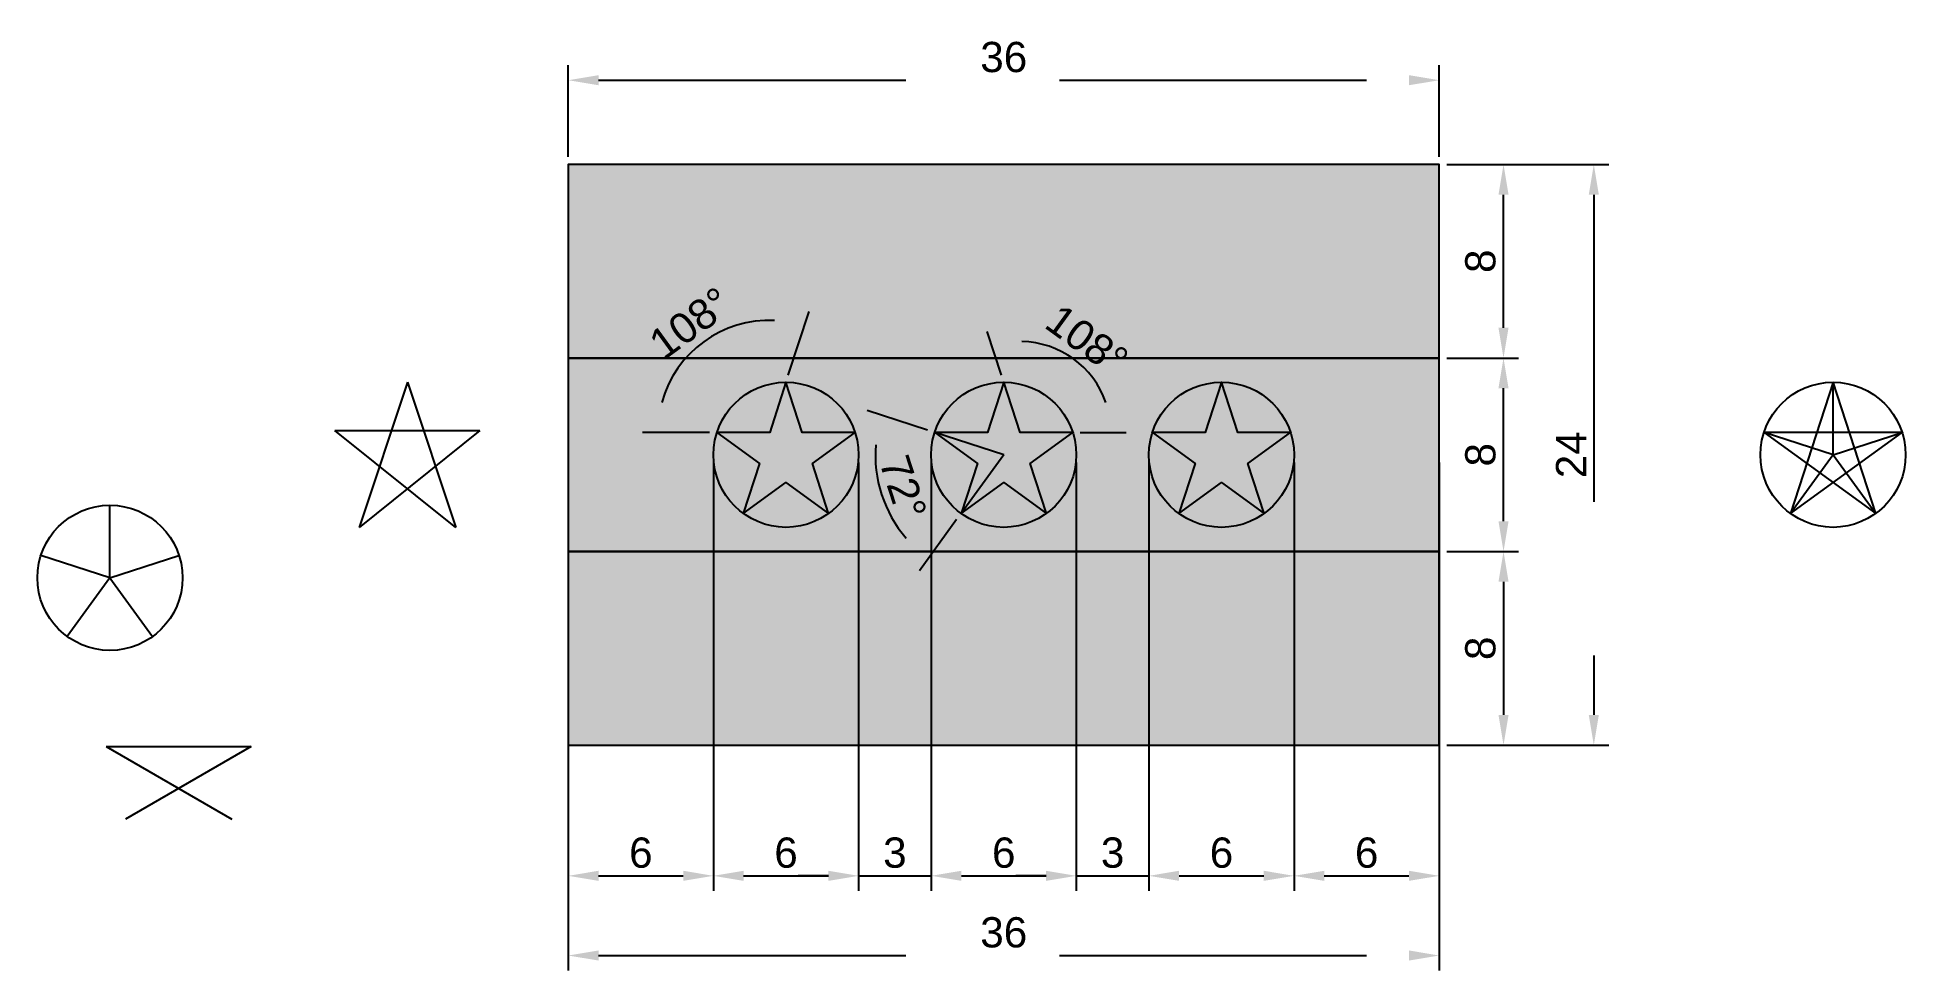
# Model space of a CAD drawing. Header units: millimetres. Extents: x 3668.3 to 3745.6, y 1337.2 to 1375.8.
import ezdxf

# ---------------------------------------------------------------- set-up
doc = ezdxf.new("R2010")
doc.units = ezdxf.units.MM
doc.linetypes.add('DASHED', pattern=[19.05, 12.7, -6.35])
doc.layers.add('ARCH', color=7, linetype='Continuous')
doc.styles.get("Standard").update_dxf_attribs({"font": 'arial.ttf'})
doc.dimstyles.new('Details', dxfattribs={"dimscale": 0.5, "dimtxt": 2.5, "dimasz": 2.5, "dimexe": 1.25, "dimexo": 0.625, "dimtad": 1, "dimtxsty": 'Standard', "dimcen": 2.5, "dimadec": 0, "dimazin": 0, "dimtfac": 1, "dimtmove": 0, "dimatfit": 3, "dimfxl": 1, "dimarcsym": 0})

# ---------------------------------------------------------------- blocks, each defined once
blk = doc.blocks.new('*D23')
at = {"layer": 'ARCH', "color": 0, "lineweight": -2, "transparency": 16777216}
for p, q in [((3690.282, 1370.866), (3690.282, 1374.661)), ((3726.282, 1370.866), (3726.282, 1374.661))]:
    blk.add_line(p, q, dxfattribs=at)
at = {"layer": 'ARCH', "color": 0, "linetype": 'DASHED', "lineweight": -2, "transparency": 16777216}
blk.add_line((3691.532, 1374.036), (3725.032, 1374.036), dxfattribs=at)
at = {"layer": 'ARCH', "color": 0, "transparency": 16777216}
for points in [[(3691.532, 1374.244), (3691.532, 1373.828), (3690.282, 1374.036)], [(3725.032, 1374.244), (3725.032, 1373.828), (3726.282, 1374.036)]]:
    blk.add_solid(points, dxfattribs=at)
at = {"layer": 'Defpoints', "color": 0, "transparency": 16777216}
for p in [(3726.282, 1374.036), (3690.282, 1370.554), (3726.282, 1370.554)]:
    blk.add_point(p, dxfattribs=at)
at = {"layer": 'ARCH', "color": 0, "transparency": 16777216, "insert": (3708.282, 1374.987), "char_height": 1.25, "attachment_point": 5}
blk.add_mtext('36', dxfattribs=at)
blk = doc.blocks.new('*D18')
at = {"layer": 'ARCH', "color": 0, "lineweight": -2, "transparency": 16777216}
for p, q in [((3726.594, 1370.554), (3733.297, 1370.554)), ((3726.594, 1346.554), (3733.297, 1346.554))]:
    blk.add_line(p, q, dxfattribs=at)
at = {"layer": 'ARCH', "color": 0, "linetype": 'DASHED', "lineweight": -2, "transparency": 16777216}
blk.add_line((3732.672, 1369.304), (3732.672, 1347.804), dxfattribs=at)
at = {"layer": 'ARCH', "color": 0, "transparency": 16777216}
for points in [[(3732.463, 1369.304), (3732.88, 1369.304), (3732.672, 1370.554)], [(3732.463, 1347.804), (3732.88, 1347.804), (3732.672, 1346.554)]]:
    blk.add_solid(points, dxfattribs=at)
at = {"layer": 'Defpoints', "color": 0, "transparency": 16777216}
for p in [(3726.282, 1370.554), (3726.282, 1346.554), (3732.672, 1346.554)]:
    blk.add_point(p, dxfattribs=at)
at = {"layer": 'ARCH', "color": 0, "transparency": 16777216, "insert": (3731.732, 1358.554), "char_height": 1.25, "attachment_point": 5, "rotation": 90}
blk.add_mtext('24', dxfattribs=at)
blk = doc.blocks.new('*D24')
at = {"layer": 'ARCH', "color": 0, "lineweight": -2, "transparency": 16777216}
for p, q in [((3726.594, 1362.554), (3729.565, 1362.554)), ((3726.594, 1354.554), (3729.565, 1354.554))]:
    blk.add_line(p, q, dxfattribs=at)
at = {"layer": 'ARCH', "color": 0, "linetype": 'DASHED', "lineweight": -2, "transparency": 16777216}
blk.add_line((3728.94, 1355.804), (3728.94, 1361.304), dxfattribs=at)
at = {"layer": 'ARCH', "color": 0, "transparency": 16777216}
for points in [[(3728.731, 1361.304), (3729.148, 1361.304), (3728.94, 1362.554)], [(3728.731, 1355.804), (3729.148, 1355.804), (3728.94, 1354.554)]]:
    blk.add_solid(points, dxfattribs=at)
at = {"layer": 'Defpoints', "color": 0, "transparency": 16777216}
for p in [(3726.282, 1362.554), (3728.94, 1362.554), (3726.282, 1354.554)]:
    blk.add_point(p, dxfattribs=at)
at = {"layer": 'ARCH', "color": 0, "transparency": 16777216, "insert": (3727.989, 1358.554), "char_height": 1.25, "attachment_point": 5, "rotation": 90}
blk.add_mtext('8', dxfattribs=at)
blk = doc.blocks.new('*D25')
at = {"layer": 'ARCH', "color": 0, "lineweight": -2, "transparency": 16777216}
for p, q in [((3726.594, 1370.554), (3729.565, 1370.554)), ((3726.594, 1362.554), (3729.565, 1362.554))]:
    blk.add_line(p, q, dxfattribs=at)
at = {"layer": 'ARCH', "color": 0, "linetype": 'DASHED', "lineweight": -2, "transparency": 16777216}
blk.add_line((3728.94, 1363.804), (3728.94, 1369.304), dxfattribs=at)
at = {"layer": 'ARCH', "color": 0, "transparency": 16777216}
for points in [[(3728.731, 1369.304), (3729.148, 1369.304), (3728.94, 1370.554)], [(3728.731, 1363.804), (3729.148, 1363.804), (3728.94, 1362.554)]]:
    blk.add_solid(points, dxfattribs=at)
at = {"layer": 'Defpoints', "color": 0, "transparency": 16777216}
for p in [(3726.282, 1370.554), (3728.94, 1370.554), (3726.282, 1362.554)]:
    blk.add_point(p, dxfattribs=at)
at = {"layer": 'ARCH', "color": 0, "transparency": 16777216, "insert": (3727.989, 1366.554), "char_height": 1.25, "attachment_point": 5, "rotation": 90}
blk.add_mtext('8', dxfattribs=at)
blk = doc.blocks.new('*D26')
at = {"layer": 'ARCH', "color": 0, "lineweight": -2, "transparency": 16777216}
for p, q in [((3726.594, 1354.554), (3729.565, 1354.554)), ((3726.594, 1346.554), (3729.565, 1346.554))]:
    blk.add_line(p, q, dxfattribs=at)
at = {"layer": 'ARCH', "color": 0, "linetype": 'DASHED', "lineweight": -2, "transparency": 16777216}
blk.add_line((3728.94, 1353.304), (3728.94, 1347.804), dxfattribs=at)
at = {"layer": 'ARCH', "color": 0, "transparency": 16777216}
for points in [[(3728.731, 1353.304), (3729.148, 1353.304), (3728.94, 1354.554)], [(3728.731, 1347.804), (3729.148, 1347.804), (3728.94, 1346.554)]]:
    blk.add_solid(points, dxfattribs=at)
at = {"layer": 'Defpoints', "color": 0, "transparency": 16777216}
for p in [(3726.282, 1354.554), (3726.282, 1346.554), (3728.94, 1346.554)]:
    blk.add_point(p, dxfattribs=at)
at = {"layer": 'ARCH', "color": 0, "transparency": 16777216, "insert": (3727.989, 1350.554), "char_height": 1.25, "attachment_point": 5, "rotation": 90}
blk.add_mtext('8', dxfattribs=at)
blk = doc.blocks.new('*D27')
at = {"layer": 'ARCH', "color": 0, "lineweight": -2, "transparency": 16777216}
for p, q in [((3690.282, 1358.241), (3690.282, 1340.525)), ((3696.282, 1358.241), (3696.282, 1340.525))]:
    blk.add_line(p, q, dxfattribs=at)
at = {"layer": 'ARCH', "color": 0, "linetype": 'DASHED', "lineweight": -2, "transparency": 16777216}
blk.add_line((3691.532, 1341.15), (3695.032, 1341.15), dxfattribs=at)
at = {"layer": 'ARCH', "color": 0, "transparency": 16777216}
for points in [[(3691.532, 1341.359), (3691.532, 1340.942), (3690.282, 1341.15)], [(3695.032, 1341.359), (3695.032, 1340.942), (3696.282, 1341.15)]]:
    blk.add_solid(points, dxfattribs=at)
at = {"layer": 'Defpoints', "color": 0, "transparency": 16777216}
for p in [(3690.282, 1358.554), (3696.282, 1358.554), (3696.282, 1341.15)]:
    blk.add_point(p, dxfattribs=at)
at = {"layer": 'ARCH', "color": 0, "transparency": 16777216, "insert": (3693.282, 1342.101), "char_height": 1.25, "attachment_point": 5}
blk.add_mtext('6', dxfattribs=at)
blk = doc.blocks.new('*D28')
at = {"layer": 'ARCH', "color": 0, "lineweight": -2, "transparency": 16777216}
for p, q in [((3696.282, 1358.241), (3696.282, 1340.525)), ((3702.282, 1358.241), (3702.282, 1340.525))]:
    blk.add_line(p, q, dxfattribs=at)
at = {"layer": 'ARCH', "color": 0, "linetype": 'DASHED', "lineweight": -2, "transparency": 16777216}
blk.add_line((3697.532, 1341.15), (3701.032, 1341.15), dxfattribs=at)
at = {"layer": 'ARCH', "color": 0, "transparency": 16777216}
for points in [[(3697.532, 1341.359), (3697.532, 1340.942), (3696.282, 1341.15)], [(3701.032, 1341.359), (3701.032, 1340.942), (3702.282, 1341.15)]]:
    blk.add_solid(points, dxfattribs=at)
at = {"layer": 'Defpoints', "color": 0, "transparency": 16777216}
for p in [(3696.282, 1358.554), (3702.282, 1358.554), (3702.282, 1341.15)]:
    blk.add_point(p, dxfattribs=at)
at = {"layer": 'ARCH', "color": 0, "transparency": 16777216, "insert": (3699.282, 1342.101), "char_height": 1.25, "attachment_point": 5}
blk.add_mtext('6', dxfattribs=at)
blk = doc.blocks.new('*D29')
at = {"layer": 'ARCH', "color": 0, "lineweight": -2, "transparency": 16777216}
for p, q in [((3702.282, 1358.241), (3702.282, 1340.525)), ((3705.282, 1358.241), (3705.282, 1340.525))]:
    blk.add_line(p, q, dxfattribs=at)
at = {"layer": 'ARCH', "color": 0, "linetype": 'DASHED', "lineweight": -2, "transparency": 16777216}
for p, q in [((3701.032, 1341.15), (3699.782, 1341.15)), ((3702.282, 1341.15), (3705.282, 1341.15)), ((3706.532, 1341.15), (3707.782, 1341.15))]:
    blk.add_line(p, q, dxfattribs=at)
at = {"layer": 'ARCH', "color": 0, "transparency": 16777216}
for points in [[(3701.032, 1341.359), (3701.032, 1340.942), (3702.282, 1341.15)], [(3706.532, 1341.359), (3706.532, 1340.942), (3705.282, 1341.15)]]:
    blk.add_solid(points, dxfattribs=at)
at = {"layer": 'Defpoints', "color": 0, "transparency": 16777216}
for p in [(3702.282, 1358.554), (3705.282, 1358.554), (3705.282, 1341.15)]:
    blk.add_point(p, dxfattribs=at)
at = {"layer": 'ARCH', "color": 0, "transparency": 16777216, "insert": (3703.782, 1342.102), "char_height": 1.25, "attachment_point": 5}
blk.add_mtext('3', dxfattribs=at)
blk = doc.blocks.new('*D30')
at = {"layer": 'ARCH', "color": 0, "lineweight": -2, "transparency": 16777216}
for p, q in [((3705.282, 1358.241), (3705.282, 1340.525)), ((3711.282, 1358.241), (3711.282, 1340.525))]:
    blk.add_line(p, q, dxfattribs=at)
at = {"layer": 'ARCH', "color": 0, "linetype": 'DASHED', "lineweight": -2, "transparency": 16777216}
blk.add_line((3706.532, 1341.15), (3710.032, 1341.15), dxfattribs=at)
at = {"layer": 'ARCH', "color": 0, "transparency": 16777216}
for points in [[(3706.532, 1341.359), (3706.532, 1340.942), (3705.282, 1341.15)], [(3710.032, 1341.359), (3710.032, 1340.942), (3711.282, 1341.15)]]:
    blk.add_solid(points, dxfattribs=at)
at = {"layer": 'Defpoints', "color": 0, "transparency": 16777216}
for p in [(3705.282, 1358.554), (3711.282, 1358.554), (3711.282, 1341.15)]:
    blk.add_point(p, dxfattribs=at)
at = {"layer": 'ARCH', "color": 0, "transparency": 16777216, "insert": (3708.282, 1342.101), "char_height": 1.25, "attachment_point": 5}
blk.add_mtext('6', dxfattribs=at)
blk = doc.blocks.new('*D31')
at = {"layer": 'ARCH', "color": 0, "lineweight": -2, "transparency": 16777216}
for p, q in [((3711.282, 1358.241), (3711.282, 1340.525)), ((3714.282, 1358.241), (3714.282, 1340.525))]:
    blk.add_line(p, q, dxfattribs=at)
at = {"layer": 'ARCH', "color": 0, "linetype": 'DASHED', "lineweight": -2, "transparency": 16777216}
for p, q in [((3710.032, 1341.15), (3708.782, 1341.15)), ((3711.282, 1341.15), (3714.282, 1341.15)), ((3715.532, 1341.15), (3716.782, 1341.15))]:
    blk.add_line(p, q, dxfattribs=at)
at = {"layer": 'ARCH', "color": 0, "transparency": 16777216}
for points in [[(3710.032, 1341.359), (3710.032, 1340.942), (3711.282, 1341.15)], [(3715.532, 1341.359), (3715.532, 1340.942), (3714.282, 1341.15)]]:
    blk.add_solid(points, dxfattribs=at)
at = {"layer": 'Defpoints', "color": 0, "transparency": 16777216}
for p in [(3711.282, 1358.554), (3714.282, 1358.554), (3714.282, 1341.15)]:
    blk.add_point(p, dxfattribs=at)
at = {"layer": 'ARCH', "color": 0, "transparency": 16777216, "insert": (3712.782, 1342.102), "char_height": 1.25, "attachment_point": 5}
blk.add_mtext('3', dxfattribs=at)
blk = doc.blocks.new('*D32')
at = {"layer": 'ARCH', "color": 0, "lineweight": -2, "transparency": 16777216}
for p, q in [((3714.282, 1358.241), (3714.282, 1340.525)), ((3720.282, 1358.241), (3720.282, 1340.525))]:
    blk.add_line(p, q, dxfattribs=at)
at = {"layer": 'ARCH', "color": 0, "linetype": 'DASHED', "lineweight": -2, "transparency": 16777216}
blk.add_line((3715.532, 1341.15), (3719.032, 1341.15), dxfattribs=at)
at = {"layer": 'ARCH', "color": 0, "transparency": 16777216}
for points in [[(3715.532, 1341.359), (3715.532, 1340.942), (3714.282, 1341.15)], [(3719.032, 1341.359), (3719.032, 1340.942), (3720.282, 1341.15)]]:
    blk.add_solid(points, dxfattribs=at)
at = {"layer": 'Defpoints', "color": 0, "transparency": 16777216}
for p in [(3714.282, 1358.554), (3720.282, 1358.554), (3720.282, 1341.15)]:
    blk.add_point(p, dxfattribs=at)
at = {"layer": 'ARCH', "color": 0, "transparency": 16777216, "insert": (3717.282, 1342.101), "char_height": 1.25, "attachment_point": 5}
blk.add_mtext('6', dxfattribs=at)
blk = doc.blocks.new('*D33')
at = {"layer": 'ARCH', "color": 0, "lineweight": -2, "transparency": 16777216}
for p, q in [((3720.282, 1358.241), (3720.282, 1340.525)), ((3726.282, 1358.241), (3726.282, 1340.525))]:
    blk.add_line(p, q, dxfattribs=at)
at = {"layer": 'ARCH', "color": 0, "linetype": 'DASHED', "lineweight": -2, "transparency": 16777216}
blk.add_line((3721.532, 1341.15), (3725.032, 1341.15), dxfattribs=at)
at = {"layer": 'ARCH', "color": 0, "transparency": 16777216}
for points in [[(3721.532, 1341.359), (3721.532, 1340.942), (3720.282, 1341.15)], [(3725.032, 1341.359), (3725.032, 1340.942), (3726.282, 1341.15)]]:
    blk.add_solid(points, dxfattribs=at)
at = {"layer": 'Defpoints', "color": 0, "transparency": 16777216}
for p in [(3720.282, 1358.554), (3726.282, 1358.554), (3726.282, 1341.15)]:
    blk.add_point(p, dxfattribs=at)
at = {"layer": 'ARCH', "color": 0, "transparency": 16777216, "insert": (3723.282, 1342.101), "char_height": 1.25, "attachment_point": 5}
blk.add_mtext('6', dxfattribs=at)
blk = doc.blocks.new('*D19')
at = {"layer": 'ARCH', "color": 0, "lineweight": -2, "transparency": 16777216}
for p, q in [((3690.282, 1346.241), (3690.282, 1337.231)), ((3726.282, 1346.241), (3726.282, 1337.231))]:
    blk.add_line(p, q, dxfattribs=at)
at = {"layer": 'ARCH', "color": 0, "linetype": 'DASHED', "lineweight": -2, "transparency": 16777216}
blk.add_line((3691.532, 1337.856), (3725.032, 1337.856), dxfattribs=at)
at = {"layer": 'ARCH', "color": 0, "transparency": 16777216}
for points in [[(3691.532, 1338.065), (3691.532, 1337.648), (3690.282, 1337.856)], [(3725.032, 1338.065), (3725.032, 1337.648), (3726.282, 1337.856)]]:
    blk.add_solid(points, dxfattribs=at)
at = {"layer": 'Defpoints', "color": 0, "transparency": 16777216}
for p in [(3690.282, 1346.554), (3726.282, 1346.554), (3726.282, 1337.856)]:
    blk.add_point(p, dxfattribs=at)
at = {"layer": 'ARCH', "color": 0, "transparency": 16777216, "insert": (3708.282, 1338.807), "char_height": 1.25, "attachment_point": 5}
blk.add_mtext('36', dxfattribs=at)
blk = doc.blocks.new('*D20')
at = {"layer": 'ARCH', "color": 0, "lineweight": -2, "transparency": 16777216}
for p, q in [((3699.378, 1361.851), (3700.233, 1364.482)), ((3696.116, 1359.481), (3693.35, 1359.481))]:
    blk.add_line(p, q, dxfattribs=at)
at = {"layer": 'ARCH', "color": 0, "linetype": 'DASHED', "lineweight": -2, "transparency": 16777216}
blk.add_arc((3698.608, 1359.481), 4.633, 87.50479, 164.49521, dxfattribs=at)
at = {"layer": 'ARCH', "color": 0, "transparency": 16777216}
for points in [[(3698.847, 1364.315), (3698.773, 1363.904), (3700.04, 1363.887)], [(3694.35, 1360.691), (3693.937, 1360.747), (3693.975, 1359.481)]]:
    blk.add_solid(points, dxfattribs=at)
at = {"layer": 'Defpoints', "color": 0, "transparency": 16777216}
for p in [(3697.176, 1363.887), (3699.282, 1361.554), (3696.429, 1359.481), (3698.608, 1359.481), (3698.608, 1359.481)]:
    blk.add_point(p, dxfattribs=at)
at = {"layer": 'ARCH', "color": 0, "transparency": 16777216, "insert": (3695.326, 1363.998), "char_height": 1.25, "attachment_point": 5, "rotation": 36}
blk.add_mtext('108°', dxfattribs=at)
blk = doc.blocks.new('*D21')
at = {"layer": 'ARCH', "color": 0, "lineweight": -2, "transparency": 16777216}
for p, q in [((3708.185, 1361.851), (3707.602, 1363.646)), ((3711.447, 1359.481), (3713.336, 1359.481))]:
    blk.add_line(p, q, dxfattribs=at)
at = {"layer": 'ARCH', "color": 0, "linetype": 'DASHED', "lineweight": -2, "transparency": 16777216}
blk.add_arc((3708.955, 1359.481), 3.755, 19.16077, 88.83923, dxfattribs=at)
at = {"layer": 'ARCH', "color": 0, "transparency": 16777216}
for points in [[(3709.062, 1363.029), (3709.001, 1363.441), (3707.795, 1363.052)], [(3712.708, 1360.748), (3712.297, 1360.678), (3712.711, 1359.481)]]:
    blk.add_solid(points, dxfattribs=at)
at = {"layer": 'Defpoints', "color": 0, "transparency": 16777216}
for p in [(3708.282, 1361.554), (3711.993, 1361.688), (3708.955, 1359.481), (3708.955, 1359.481), (3711.135, 1359.481)]:
    blk.add_point(p, dxfattribs=at)
at = {"layer": 'ARCH', "color": 0, "transparency": 16777216, "insert": (3711.721, 1363.288), "char_height": 1.25, "attachment_point": 5, "rotation": 324}
blk.add_mtext('108°', dxfattribs=at)
blk = doc.blocks.new('*D22')
at = {"layer": 'ARCH', "color": 0, "lineweight": -2, "transparency": 16777216}
for p, q in [((3705.131, 1359.577), (3702.64, 1360.387)), ((3706.335, 1355.874), (3704.795, 1353.754))]:
    blk.add_line(p, q, dxfattribs=at)
at = {"layer": 'ARCH', "color": 0, "linetype": 'DASHED', "lineweight": -2, "transparency": 16777216}
blk.add_arc((3708.282, 1358.554), 5.308, 175.5254, 220.4746, dxfattribs=at)
at = {"layer": 'ARCH', "color": 0, "transparency": 16777216}
for points in [[(3702.786, 1359.008), (3703.195, 1358.927), (3703.234, 1360.194)], [(3704.386, 1355.261), (3704.103, 1354.955), (3705.162, 1354.26)]]:
    blk.add_solid(points, dxfattribs=at)
at = {"layer": 'Defpoints', "color": 0, "transparency": 16777216}
for p in [(3705.429, 1359.481), (3708.282, 1358.554), (3708.282, 1358.554), (3703.003, 1357.999), (3706.518, 1356.126)]:
    blk.add_point(p, dxfattribs=at)
at = {"layer": 'ARCH', "color": 0, "transparency": 16777216, "insert": (3704.128, 1357.204), "char_height": 1.25, "attachment_point": 5, "rotation": 288}
blk.add_mtext('72°', dxfattribs=at)

msp = doc.modelspace()

# ---------------------------------------------------------------- hatches: boundary and pattern name
at = {"layer": 'ARCH', "true_color": 0x007a3d}
h = msp.add_hatch(color=116, dxfattribs=at)
h.dxf.hatch_style = 1
h.paths.add_polyline_path([(3726.282, 1370.554), (3690.282, 1370.554), (3690.282, 1362.554), (3726.282, 1362.554)])
at = {"layer": 'ARCH', "true_color": 0xffffff}
h = msp.add_hatch(color=7, dxfattribs=at)
h.dxf.hatch_style = 1
h.paths.add_polyline_path([(3726.282, 1362.554), (3690.282, 1362.554), (3690.282, 1354.554), (3726.282, 1354.554)])
h.paths.add_polyline_path([(3701.045, 1356.126), (3699.282, 1357.408), (3697.518, 1356.126), (3698.192, 1358.199), (3696.429, 1359.481), (3698.608, 1359.481), (3699.282, 1361.554), (3699.955, 1359.481), (3702.135, 1359.481), (3700.371, 1358.199)], flags=16)
h.paths.add_polyline_path([(3705.429, 1359.481), (3707.608, 1359.481), (3708.282, 1361.554), (3708.955, 1359.481), (3711.135, 1359.481), (3709.371, 1358.199), (3710.045, 1356.126), (3708.282, 1357.408), (3706.518, 1356.126), (3707.192, 1358.199)], flags=16)
h.paths.add_polyline_path([(3714.429, 1359.481), (3716.608, 1359.481), (3717.282, 1361.554), (3717.955, 1359.481), (3720.135, 1359.481), (3718.371, 1358.199), (3719.045, 1356.126), (3717.282, 1357.408), (3715.518, 1356.126), (3716.192, 1358.199)], flags=16)
at = {"layer": 'ARCH', "true_color": 0xce1126}
h = msp.add_hatch(color=242, dxfattribs=at)
h.dxf.hatch_style = 1
h.paths.add_polyline_path([(3702.135, 1359.481), (3699.955, 1359.481), (3699.282, 1361.554), (3698.608, 1359.481), (3696.429, 1359.481), (3698.192, 1358.199), (3697.518, 1356.126), (3699.282, 1357.408), (3701.045, 1356.126), (3700.371, 1358.199)])
h = msp.add_hatch(color=242, dxfattribs=at)
h.dxf.hatch_style = 1
h.paths.add_polyline_path([(3711.135, 1359.481), (3708.955, 1359.481), (3708.282, 1361.554), (3707.608, 1359.481), (3705.429, 1359.481), (3707.192, 1358.199), (3706.518, 1356.126), (3708.282, 1357.408), (3710.045, 1356.126), (3709.371, 1358.199)])
h = msp.add_hatch(color=242, dxfattribs=at)
h.dxf.hatch_style = 1
h.paths.add_polyline_path([(3720.135, 1359.481), (3717.955, 1359.481), (3717.282, 1361.554), (3716.608, 1359.481), (3714.429, 1359.481), (3716.192, 1358.199), (3715.518, 1356.126), (3717.282, 1357.408), (3719.045, 1356.126), (3718.371, 1358.199)])
at = {"layer": 'ARCH', "true_color": 0x000000}
h = msp.add_hatch(color=18, dxfattribs=at)
h.dxf.hatch_style = 1
h.paths.add_polyline_path([(3726.282, 1354.554), (3690.282, 1354.554), (3690.282, 1346.554), (3726.282, 1346.554)])

# ---------------------------------------------------------------- linework, layer by layer
at = {"layer": 'ARCH'}
for p, q in [((3683.633, 1361.554), (3681.633, 1355.554)), ((3683.633, 1361.554), (3685.633, 1355.554)), ((3742.561, 1361.554), (3740.797, 1356.126)), ((3742.561, 1358.554), (3742.561, 1361.554)), ((3744.324, 1356.126), (3742.561, 1361.554)), ((3685.633, 1355.554), (3680.633, 1359.554)), ((3680.633, 1359.554), (3686.633, 1359.554)), ((3686.633, 1359.554), (3681.633, 1355.554)), ((3708.282, 1358.554), (3705.429, 1359.481)), ((3742.561, 1358.554), (3739.708, 1359.481)), ((3745.414, 1359.481), (3739.708, 1359.481)), ((3739.708, 1359.481), (3744.324, 1356.126)), ((3740.797, 1356.126), (3745.414, 1359.481)), ((3742.561, 1358.554), (3745.414, 1359.481)), ((3708.282, 1358.554), (3706.518, 1356.126)), ((3742.561, 1358.554), (3740.797, 1356.126)), ((3742.561, 1358.554), (3744.324, 1356.126)), ((3671.338, 1353.468), (3671.338, 1356.468)), ((3671.338, 1353.468), (3668.485, 1354.395)), ((3671.338, 1353.468), (3674.191, 1354.395)), ((3671.338, 1353.468), (3669.575, 1351.041)), ((3671.338, 1353.468), (3673.101, 1351.041)), ((3671.177, 1346.495), (3677.177, 1346.495)), ((3671.177, 1346.495), (3676.373, 1343.495)), ((3677.177, 1346.495), (3671.981, 1343.495))]:
    msp.add_line(p, q, dxfattribs=at)
for points in [[(3690.282, 1346.554), (3726.282, 1346.554), (3726.282, 1370.554), (3690.282, 1370.554)], [(3690.282, 1362.554), (3726.282, 1362.554), (3726.282, 1370.554), (3690.282, 1370.554)], [(3690.282, 1354.554), (3726.282, 1354.554), (3726.282, 1362.554), (3690.282, 1362.554)], [(3701.045, 1356.126), (3700.371, 1358.199), (3702.135, 1359.481), (3699.955, 1359.481), (3699.282, 1361.554), (3698.608, 1359.481), (3696.429, 1359.481), (3698.192, 1358.199), (3697.518, 1356.126), (3699.282, 1357.408)], [(3710.045, 1356.126), (3709.371, 1358.199), (3711.135, 1359.481), (3708.955, 1359.481), (3708.282, 1361.554), (3707.608, 1359.481), (3705.429, 1359.481), (3707.192, 1358.199), (3706.518, 1356.126), (3708.282, 1357.408)], [(3719.045, 1356.126), (3718.371, 1358.199), (3720.135, 1359.481), (3717.955, 1359.481), (3717.282, 1361.554), (3716.608, 1359.481), (3714.429, 1359.481), (3716.192, 1358.199), (3715.518, 1356.126), (3717.282, 1357.408)], [(3690.282, 1346.554), (3726.282, 1346.554), (3726.282, 1354.554), (3690.282, 1354.554)]]:
    msp.add_lwpolyline(points, close=True, dxfattribs=at)
for centre in [(3699.282, 1358.554), (3708.282, 1358.554), (3717.282, 1358.554), (3742.561, 1358.554), (3671.338, 1353.468)]:
    msp.add_circle(centre, 3, dxfattribs=at)

# ---------------------------------------------------------------- dimensions: what is measured, and where the dimension line sits
for base, p1, p2, picture, middle in [((3726.282, 1374.036), (3690.282, 1370.554), (3726.282, 1370.554), '*D23', (3708.282, 1374.987)), ((3696.282, 1341.15), (3690.282, 1358.554), (3696.282, 1358.554), '*D27', (3693.282, 1342.101)), ((3726.282, 1337.856), (3690.282, 1346.554), (3726.282, 1346.554), '*D19', (3708.282, 1338.807))]:
    dim = msp.add_linear_dim(base=base, p1=p1, p2=p2, dimstyle='Details', dxfattribs=at)
    dim.commit()
    dim.dimension.update_dxf_attribs({"geometry": picture, "text_midpoint": middle})
for base, p1, p2, picture, middle in [((3732.672, 1346.554), (3726.282, 1370.554), (3726.282, 1346.554), '*D18', (3731.732, 1358.554)), ((3728.94, 1362.554), (3726.282, 1354.554), (3726.282, 1362.554), '*D24', (3727.989, 1358.554))]:
    dim = msp.add_linear_dim(base=base, p1=p1, p2=p2, angle=90, dimstyle='Details', dxfattribs=at)
    dim.commit()
    dim.dimension.update_dxf_attribs({"geometry": picture, "text_midpoint": middle})
for base, p1, p2, picture, middle in [((3728.94, 1370.554), (3726.282, 1362.554), (3726.282, 1370.554), '*D25', (3727.989, 1366.554)), ((3728.94, 1346.554), (3726.282, 1354.554), (3726.282, 1346.554), '*D26', (3727.989, 1350.554))]:
    dim = msp.add_linear_dim(base=base, p1=p1, p2=p2, angle=90, dimstyle='Details', override={"dimtmove": 1}, dxfattribs=at)
    dim.commit()
    dim.dimension.update_dxf_attribs({"geometry": picture, "text_midpoint": middle})
for base, line1, line2, picture, middle in [((3697.176, 1363.887), ((3699.282, 1361.554), (3698.608, 1359.481)), ((3698.608, 1359.481), (3696.429, 1359.481)), '*D20', (3695.326, 1363.998)), ((3711.993, 1361.688), ((3708.955, 1359.481), (3708.282, 1361.554)), ((3711.135, 1359.481), (3708.955, 1359.481)), '*D21', (3711.721, 1363.288)), ((3703.003, 1357.999), ((3708.282, 1358.554), (3706.518, 1356.126)), ((3708.282, 1358.554), (3705.429, 1359.481)), '*D22', (3704.128, 1357.204))]:
    dim = msp.add_angular_dim_2l(base=base, line1=line1, line2=line2, dimstyle='Details', dxfattribs=at)
    dim.commit()
    dim.dimension.update_dxf_attribs({"geometry": picture, "text_midpoint": middle})
for base, p1, p2, picture, middle in [((3702.282, 1341.15), (3696.282, 1358.554), (3702.282, 1358.554), '*D28', (3699.282, 1342.101)), ((3705.282, 1341.15), (3702.282, 1358.554), (3705.282, 1358.554), '*D29', (3703.782, 1342.102)), ((3711.282, 1341.15), (3705.282, 1358.554), (3711.282, 1358.554), '*D30', (3708.282, 1342.101)), ((3714.282, 1341.15), (3711.282, 1358.554), (3714.282, 1358.554), '*D31', (3712.782, 1342.102)), ((3720.282, 1341.15), (3714.282, 1358.554), (3720.282, 1358.554), '*D32', (3717.282, 1342.101)), ((3726.282, 1341.15), (3720.282, 1358.554), (3726.282, 1358.554), '*D33', (3723.282, 1342.101))]:
    dim = msp.add_linear_dim(base=base, p1=p1, p2=p2, dimstyle='Details', override={"dimtmove": 1}, dxfattribs=at)
    dim.commit()
    dim.dimension.update_dxf_attribs({"geometry": picture, "text_midpoint": middle})

doc.saveas('drawing.dxf')
